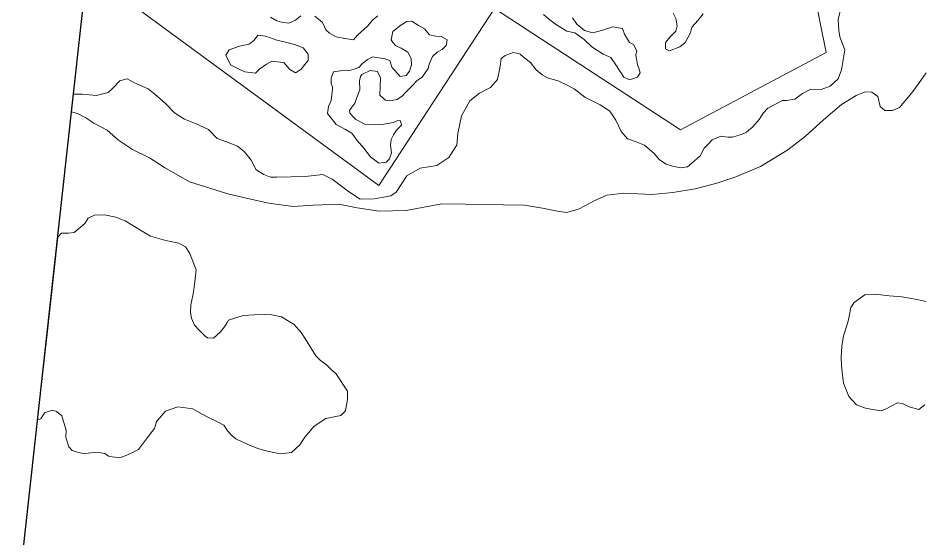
# Model space of a CAD drawing. Header units: metres. Extents: x 4652992 to 4879070, y 2074171 to 2309877.
# Drawn here: x 4653640 to 4653704.4, y 2306191.8 to 2306228.9 of the extents above; entities that cross this region are included whole.
import ezdxf

# ---------------------------------------------------------------- set-up
doc = ezdxf.new("R2010")
doc.units = ezdxf.units.M
doc.header["$MEASUREMENT"] = 0
doc.linetypes.add('DGN Style 3', pattern=[92.779933, 66.271381, -26.508552])
for name, color, linetype, lineweight in [('Level 20', 30, 'DGN Style 3', 0), ('Level 37', 3, 'Continuous', 0), ('Level 40', 1, 'Continuous', 0)]:
    doc.layers.add(name, color=color, linetype=linetype, lineweight=lineweight)
doc.layers.add('Limite', color=38, linetype='Continuous', lineweight=0, plot=False)

msp = doc.modelspace()

# ---------------------------------------------------------------- linework, layer by layer
at = {"layer": 'Level 20', "linetype": 'Continuous'}
msp.add_polyline3d([(4653643.785928, 2306222.200315, 1430.6), (4653644.204056, 2306222.09701, 1430.6), (4653644.793428, 2306221.772999, 1430.6), (4653645.372685, 2306221.400507, 1430.6), (4653646.329526, 2306220.899419, 1430.6), (4653647.126939, 2306220.181914, 1430.45), (4653648.135202, 2306219.522836, 1430.25), (4653649.354811, 2306218.922082, 1430), (4653650.424344, 2306218.24648, 1429.95), (4653652.185146, 2306217.224325, 1429.95), (4653654.085995, 2306216.628888, 1429.95), (4653654.922856, 2306216.359549, 1429.7), (4653656.444394, 2306216.001241, 1429.35), (4653657.853598, 2306215.709962, 1429.35), (4653658.191754, 2306215.640066, 1429.4171), (4653659.587775, 2306215.461738, 1429.3339), (4653661.019299, 2306215.560718, 1429.1839), (4653662.837212, 2306215.629049, 1429.0339), (4653664.147548, 2306215.360348, 1428.9339), (4653665.712996, 2306215.136961, 1428.8339), (4653667.634244, 2306215.181077, 1428.8339), (4653670.17422, 2306215.640121, 1428.6839), (4653671.880829, 2306215.635532, 1428.4839), (4653674.562594, 2306215.5744, 1428.3839), (4653676.075242, 2306215.560029, 1428.2339), (4653677.355841, 2306215.344516, 1428.2339), (4653678.435681, 2306215.123965, 1428.1339), (4653679.099273, 2306215.041065, 1427.9339), (4653679.984265, 2306215.304047, 1427.7839), (4653681.034835, 2306215.874118, 1427.7339), (4653681.95326, 2306216.273722, 1427.7339), (4653683.162338, 2306216.416855, 1427.7339), (4653685.146731, 2306216.305758, 1427.7339), (4653686.646361, 2306216.451523, 1427.6339), (4653688.249548, 2306216.725361, 1427.5839), (4653689.802286, 2306217.126144, 1427.4339), (4653691.138214, 2306217.573751, 1427.2339), (4653692.912411, 2306218.308792, 1427.0339), (4653694.857983, 2306219.496167, 1426.9339), (4653696.120342, 2306220.481242, 1426.9339), (4653697.398859, 2306221.632354, 1426.7839), (4653698.691576, 2306222.720536, 1426.6839), (4653699.714694, 2306223.364764, 1426.6339), (4653700.373445, 2306223.624519, 1426.5339), (4653700.831334, 2306223.601158, 1426.5339), (4653701.26683, 2306223.298016, 1426.5339), (4653701.439783, 2306222.586853, 1426.5339), (4653701.772897, 2306222.304807, 1426.5339), (4653702.306176, 2306222.301443, 1426.5339), (4653702.814799, 2306222.521061, 1426.4339), (4653703.705854, 2306223.553361, 1426.2839), (4653704.211374, 2306224.27197, 1426.1839), (4653704.716274, 2306224.988423, 1426.1339)], dxfattribs=at)
at = {"layer": 'Level 37'}
msp.add_polyline3d([(4653654.576843, 2306248.247043, 1431.283894), (4653652.498898, 2306245.109928, 1431.283894), (4653645.828524, 2306231.545102, 1431.283894), (4653665.683541, 2306216.951727, 1430.683895), (4653673.944577, 2306229.573869, 1430.533894), (4653687.204318, 2306220.926197, 1429.733894), (4653697.595539, 2306226.449033, 1428.583895), (4653695.543948, 2306236.551147, 1428.333895), (4653701.242447, 2306238.828639, 1428.081743)], dxfattribs=at)
at = {"layer": 'Level 40', "color": 3, "elevation": 1431.384873, "flags": 128}
msp.add_lwpolyline([(4653704.62059, 2306201.310395), (4653704.189055, 2306200.996639), (4653703.493285, 2306201.177175), (4653703.030268, 2306201.41948), (4653702.67149, 2306201.457046), (4653702.304214, 2306201.276557), (4653701.809661, 2306201.012484), (4653701.527235, 2306200.887718), (4653701.027876, 2306200.954368), (4653700.395215, 2306201.085226), (4653699.749263, 2306201.328738), (4653699.211271, 2306201.916252), (4653698.823668, 2306202.875571), (4653698.723252, 2306203.628917), (4653698.684591, 2306204.149693), (4653698.653211, 2306204.705567), (4653698.70792, 2306205.49998), (4653698.825623, 2306206.244701), (4653699.048732, 2306206.967594), (4653699.171199, 2306207.381698), (4653699.353126, 2306208.259504), (4653699.573713, 2306208.616678), (4653700.344406, 2306209.15307), (4653701.090791, 2306209.218515), (4653702.089204, 2306209.085433), (4653702.989511, 2306209.009241), (4653704.086158, 2306208.819253), (4653704.718724, 2306208.688545)], dxfattribs=at)
at = {"layer": 'Level 40', "color": 3}
for points in [[(4653644.172733, 2306225.701356, 1436.405081), (4653645.28027, 2306235.725866, 1435.978868)], [(4653698.636535, 2306229.559121, 1430.4), (4653698.437275, 2306228.808077, 1430.75), (4653698.49709, 2306227.997963, 1430.75), (4653698.568655, 2306227.567464, 1430.75), (4653698.919426, 2306226.641012, 1430.75), (4653698.669945, 2306225.204257, 1430.75), (4653698.440917, 2306224.551498, 1430.75), (4653697.871454, 2306224.044485, 1430.75), (4653697.222705, 2306223.793063, 1430.75), (4653696.484634, 2306223.81529, 1430.75), (4653695.894808, 2306223.512334, 1430.75), (4653695.356876, 2306223.101749, 1430.75), (4653694.749258, 2306223.010638, 1430.75), (4653694.47993, 2306223.010365, 1430.75), (4653693.429491, 2306222.461251, 1430.75), (4653693.103218, 2306222.118831, 1430.75), (4653692.804193, 2306221.662243, 1430.75), (4653692.34878, 2306221.151299, 1430.75), (4653691.898544, 2306220.761597, 1430.75), (4653691.561761, 2306220.584833, 1430.75), (4653690.894046, 2306220.40828, 1430.75), (4653690.579508, 2306220.408677, 1430.75), (4653690.084114, 2306220.480369, 1430.75), (4653689.457872, 2306220.216817, 1430.75), (4653689.163445, 2306219.909586, 1430.75), (4653688.889672, 2306219.617505, 1430.75), (4653688.610509, 2306219.066901, 1431.05), (4653687.998818, 2306218.560889, 1431.35), (4653687.692895, 2306218.281379, 1431.35), (4653687.23655, 2306218.211556, 1431.35), (4653686.624254, 2306218.337987, 1431.35), (4653686.186929, 2306218.480161, 1431.35), (4653685.712517, 2306218.798784, 1431.35), (4653685.312548, 2306219.232924, 1431.35), (4653684.642606, 2306219.834304, 1431.35), (4653684.033457, 2306220.078403, 1431.35), (4653683.429368, 2306220.273666, 1431.35), (4653682.966871, 2306220.807113, 1431.35), (4653682.59227, 2306221.616038, 1431.35), (4653682.155563, 2306222.250947, 1431.35), (4653681.466806, 2306222.698217, 1431.35), (4653680.912833, 2306223.003321, 1431.35), (4653680.372246, 2306223.259374, 1431.35), (4653679.609044, 2306223.856449, 1431.35), (4653679.081822, 2306224.137752, 1431.35), (4653678.471253, 2306224.422031, 1431.35), (4653678.293315, 2306224.458754, 1431.35), (4653677.714161, 2306224.62215, 1431.35), (4653677.328938, 2306224.847695, 1431.35), (4653676.912994, 2306225.201904, 1431.35), (4653676.498818, 2306225.721987, 1431.35), (4653676.099481, 2306226.03669, 1431.35), (4653675.811984, 2306226.282438, 1431.35), (4653675.764577, 2306226.309916, 1431.35), (4653675.65997, 2306226.364618, 1431.425), (4653675.269262, 2306226.445239, 1431.5), (4653674.706271, 2306226.231693, 1431.5), (4653674.42386, 2306226.00735, 1431.5), (4653674.370464, 2306225.624922, 1431.45), (4653674.327968, 2306225.320563, 1431.5), (4653674.158653, 2306224.507569, 1431.5), (4653673.665371, 2306223.949844, 1431.5), (4653672.87451, 2306223.547756, 1431.5), (4653672.191004, 2306222.982162, 1431.5), (4653671.594161, 2306221.927492, 1431.5), (4653671.330634, 2306220.662552, 1431.5), (4653671.251613, 2306219.830646, 1431.5), (4653671.190789, 2306219.73558, 1431.75), (4653670.692331, 2306218.956502, 1431.5), (4653669.818487, 2306218.382941, 1431.5), (4653668.648951, 2306218.20037, 1431.5), (4653667.684699, 2306217.645482, 1431.5), (4653666.92378, 2306216.482957, 1431.5), (4653666.541449, 2306216.232008, 1431.5), (4653665.362496, 2306216.004268, 1431.5), (4653664.366272, 2306215.974459, 1431.5), (4653663.537796, 2306216.522748, 1431.5), (4653662.375496, 2306217.415577, 1431.8), (4653661.707141, 2306217.734812, 1432.1), (4653660.665229, 2306217.613396, 1432.4), (4653659.453426, 2306217.574457, 1432.7), (4653658.429531, 2306217.545135, 1432.95), (4653657.972303, 2306217.541037, 1433.15), (4653657.495493, 2306217.733569, 1433.15), (4653656.956812, 2306218.079877, 1433.15), (4653656.583531, 2306218.767963, 1433.15), (4653656.101356, 2306219.384523, 1433.15), (4653655.617212, 2306219.766504, 1433.15), (4653654.834575, 2306220.069173, 1433.15), (4653654.177701, 2306220.298863, 1433.15), (4653653.560519, 2306220.94323, 1433.15), (4653652.661697, 2306221.363839, 1433.15), (4653651.83418, 2306221.675739, 1433.15), (4653651.13444, 2306222.14916, 1433.15), (4653650.472406, 2306222.802686, 1433.15), (4653649.720356, 2306223.474767, 1433.15), (4653649.236485, 2306223.856554, 1433.15), (4653648.271195, 2306224.281608, 1433.45), (4653647.751276, 2306224.565964, 1433.8), (4653647.216171, 2306224.422047, 1434.45), (4653646.737827, 2306223.893824, 1435.05), (4653646.389008, 2306223.576828, 1435.55), (4653645.539684, 2306223.366663, 1435.95), (4653644.536498, 2306223.464919, 1436.5), (4653643.92608, 2306223.468758, 1436.5), (4653644.172733, 2306225.701356, 1436.405081)], [(4653677.427759, 2306229.139854, 1431.325), (4653677.779309, 2306228.837245, 1431.35), (4653678.353877, 2306228.402294, 1431.35), (4653679.086638, 2306227.966338, 1431.35), (4653679.663671, 2306227.847301, 1431.35), (4653680.299071, 2306227.399763, 1431.35), (4653680.878882, 2306226.837085, 1431.35), (4653681.690289, 2306226.321545, 1431.35), (4653682.242172, 2306226.081081, 1431.35), (4653682.579075, 2306225.568457, 1431.35), (4653683.156663, 2306224.689613, 1431.35), (4653683.556724, 2306224.480443, 1431.35), (4653684.136284, 2306224.677394, 1431.35), (4653684.327217, 2306224.986188, 1431.35), (4653684.238422, 2306225.321039, 1431.35), (4653684.130698, 2306225.564831, 1431.35), (4653684.096354, 2306225.856781, 1431.35), (4653684.020186, 2306226.252305, 1431.35), (4653684.083287, 2306226.555785, 1431.35), (4653683.84769, 2306227.002979, 1430.95), (4653683.562669, 2306227.156783, 1430.95), (4653683.207768, 2306227.736681, 1430.95), (4653683.06474, 2306228.160771, 1430.65), (4653682.373538, 2306228.261813, 1430.2), (4653681.576081, 2306228.001552, 1429.8), (4653680.940575, 2306227.84711, 1429.8), (4653680.368369, 2306227.996875, 1429.8), (4653679.798583, 2306228.463388, 1429.8), (4653679.509176, 2306228.903772, 1429.8)], [(4653686.684335, 2306229.253012, 1431.85), (4653686.857841, 2306228.869433, 1431.85), (4653686.96949, 2306228.3405, 1431.85), (4653686.857213, 2306227.952593, 1431.85), (4653686.502098, 2306227.614763, 1431.85), (4653686.121767, 2306227.155639, 1431.85), (4653686.124591, 2306226.712334, 1431.85), (4653686.409235, 2306226.558744, 1431.85), (4653687.165291, 2306226.845516, 1431.85), (4653687.544471, 2306227.146781, 1431.85), (4653687.858931, 2306227.745987, 1431.85), (4653688.033056, 2306228.27925, 1431.85), (4653688.443716, 2306228.732096, 1431.85), (4653688.824012, 2306229.19119, 1431.85)], [(4653657.978798, 2306228.946795, 1431.45), (4653658.431679, 2306228.698067, 1431.45), (4653658.75897, 2306228.591705, 1431.45), (4653659.28796, 2306228.521351, 1431.45), (4653659.75966, 2306228.734542, 1431.45), (4653660.135206, 2306229.045209, 1431.45)], [(4653661.142075, 2306229.031515, 1431.45), (4653661.667893, 2306228.573652, 1431.45), (4653661.909789, 2306228.057905, 1431.45), (4653662.168834, 2306227.810344, 1431.45), (4653662.345528, 2306227.71791, 1431.4), (4653662.659074, 2306227.553883, 1431.45), (4653663.143159, 2306227.453976, 1431.45), (4653663.880189, 2306227.352936, 1431.15), (4653664.181427, 2306227.679179, 1431.15), (4653664.89566, 2306228.308586, 1431.15), (4653665.26521, 2306228.776069, 1431.15), (4653665.633175, 2306229.049682, 1431.15)], [(4653662.305991, 2306224.614443, 1431.45), (4653662.284691, 2306224.213224, 1431.45), (4653662.39686, 2306224.002853, 1431.45), (4653662.389331, 2306223.817192, 1431.45), (4653662.286882, 2306223.027051, 1431.45), (4653662.103467, 2306222.596849, 1431.45), (4653662.027266, 2306222.08208, 1431.45), (4653662.644343, 2306221.299272, 1431.45), (4653663.318929, 2306220.941478, 1431.45), (4653663.766591, 2306220.692965, 1431.45), (4653664.158097, 2306220.175141, 1431.45), (4653664.633179, 2306219.608816, 1431.45), (4653665.102049, 2306219.012532, 1431.45), (4653665.691953, 2306218.547295, 1431.45), (4653666.208352, 2306218.627913, 1431.45), (4653666.44412, 2306218.860152, 1431.45), (4653666.59758, 2306219.29668, 1431.45), (4653666.524039, 2306219.84251, 1431.45), (4653666.575213, 2306220.237709, 1431.45), (4653666.73988, 2306220.578244, 1431.45), (4653666.964412, 2306220.906408, 1431.45), (4653667.30274, 2306221.265483, 1431.7), (4653667.239176, 2306221.559382, 1431.7), (4653667.059652, 2306221.596455, 1431.7), (4653666.746718, 2306221.442702, 1431.7), (4653666.038589, 2306221.339367, 1431.7), (4653665.432702, 2306221.277314, 1431.7), (4653664.695948, 2306221.335881, 1431.7), (4653664.045279, 2306221.657434, 1431.7), (4653663.905579, 2306221.80415, 1431.9), (4653663.83671, 2306221.876477, 1431.9), (4653663.714324, 2306222.011158, 1431.9), (4653663.622001, 2306222.112754, 1431.9), (4653663.59961, 2306222.304481, 1431.9), (4653663.775362, 2306222.548837, 1431.9), (4653663.987254, 2306222.81691, 1431.9), (4653664.13437, 2306223.22308, 1431.9), (4653664.342566, 2306223.772529, 1431.9), (4653664.323992, 2306224.431131, 1431.9), (4653664.386346, 2306224.730041, 1431.9), (4653664.477331, 2306224.867147, 1431.9), (4653665.084219, 2306225.156583, 1431.65), (4653665.599041, 2306225.081499, 1431.65), (4653665.81714, 2306224.630996, 1431.65), (4653665.757657, 2306223.409555, 1431.25), (4653666.18052, 2306223.041307, 1431.25), (4653666.449981, 2306222.98567, 1431.25), (4653667.002653, 2306223.09007, 1431.25), (4653667.3707, 2306223.357454, 1431.25), (4653667.6065, 2306223.589707, 1431.25), (4653668.041915, 2306224.030462, 1431.25), (4653668.44738, 2306224.477389, 1431.25), (4653668.772992, 2306224.691089, 1431.25), (4653668.991313, 2306224.989359, 1431.25), (4653669.20963, 2306225.287623, 1431.25), (4653669.27824, 2306225.616781, 1431.25), (4653669.516505, 2306226.160593, 1431.25), (4653669.860808, 2306226.464043, 1431.25), (4653670.210104, 2306226.641625, 1431.25), (4653670.488283, 2306226.927507, 1431.25), (4653670.575582, 2306227.346392, 1431.25), (4653670.13901, 2306227.574292, 1430.95), (4653669.750285, 2306227.609341, 1430.55), (4653669.300687, 2306227.702114, 1430.55), (4653668.949756, 2306228.118176, 1430.55), (4653668.531404, 2306228.360698, 1430.55), (4653668.035644, 2306228.681664, 1430.55), (4653667.700854, 2306228.643758, 1430.85), (4653667.254309, 2306228.381523, 1431.1), (4653666.692848, 2306227.935573, 1431.1), (4653666.568033, 2306227.337077, 1431.1), (4653666.710246, 2306227.120447, 1431.1), (4653666.888647, 2306226.927559, 1431.1), (4653667.289142, 2306226.751261, 1431.1), (4653667.760764, 2306226.466635, 1431.1), (4653668.009048, 2306226.009579, 1431.1), (4653668.011529, 2306225.572023, 1431.1), (4653667.881742, 2306225.099316, 1431.1), (4653667.633416, 2306224.807163, 1431.1), (4653667.212903, 2306224.73787, 1431.1), (4653666.630246, 2306225.388865, 1431.1), (4653666.47097, 2306225.876249, 1431.45), (4653666.118086, 2306225.980284, 1431.45), (4653665.243994, 2306226.129503, 1431.45), (4653664.894829, 2306225.951989, 1431.45), (4653664.514465, 2306225.624921, 1431.45), (4653664.272517, 2306225.362873, 1431.45), (4653663.935827, 2306225.245179, 1431.45), (4653663.605378, 2306225.157396, 1431.45), (4653663.299894, 2306225.18926, 1431.45), (4653662.459466, 2306225.050762, 1431.45), (4653662.305991, 2306224.614443, 1431.45)], [(4653656.904321, 2306224.971402, 1432.85), (4653657.21013, 2306225.27253, 1432.85), (4653657.687389, 2306225.619203, 1432.85), (4653658.054608, 2306225.8267, 1432.85), (4653658.450835, 2306225.785372, 1432.85), (4653658.924696, 2306225.728018, 1432.85), (4653659.348265, 2306225.235833, 1432.85), (4653659.761144, 2306225.001165, 1432.5), (4653659.797904, 2306225.018523, 1431.8), (4653660.148421, 2306225.240807, 1431.5), (4653660.517693, 2306225.697458, 1431.35), (4653660.647189, 2306225.870663, 1431.35), (4653660.644758, 2306226.322298, 1431.3), (4653660.289784, 2306226.760744, 1431.3), (4653659.691539, 2306227.00595, 1431.3), (4653659.038162, 2306227.181387, 1431.3), (4653658.415595, 2306227.309891, 1431.3), (4653657.887111, 2306227.500118, 1431.3), (4653657.583967, 2306227.60326, 1431.3), (4653657.070044, 2306227.668768, 1431.3), (4653656.794263, 2306227.319988, 1431.3), (4653656.448789, 2306227.02616, 1431.3), (4653655.769402, 2306226.882404, 1431.3), (4653655.026736, 2306226.629997, 1431.3), (4653654.78095, 2306226.258821, 1431.75), (4653655.113261, 2306225.568053, 1432.15), (4653655.833668, 2306225.204587, 1432.5), (4653656.128105, 2306225.062799, 1432.5), (4653656.904321, 2306224.971402, 1432.85)], [(4653642.013015, 2306206.153562, 1441.640398), (4653642.800574, 2306213.281788, 1438.204884), (4653643.073551, 2306213.560104, 1437.684873), (4653643.558544, 2306213.548464, 1437.684873), (4653643.967488, 2306213.596886, 1437.684873), (4653644.722183, 2306214.238785, 1437.684873), (4653644.980991, 2306214.62857, 1437.684873), (4653645.425495, 2306214.846961, 1437.684873), (4653646.140659, 2306214.876399, 1437.684873), (4653646.947719, 2306214.709521, 1437.684873), (4653647.600712, 2306214.441506, 1437.684873), (4653648.150998, 2306214.106058, 1437.684873), (4653648.938433, 2306213.632892, 1437.684873), (4653649.412695, 2306213.357478, 1437.684873), (4653650.414575, 2306213.061621, 1437.684873), (4653650.839444, 2306212.973759, 1437.684873), (4653651.434276, 2306212.85075, 1437.684873), (4653651.908618, 2306212.575302, 1437.684873), (4653652.211097, 2306212.113685, 1437.684873), (4653652.666459, 2306210.936277, 1437.284872), (4653652.582642, 2306210.110464, 1437.284872), (4653652.509623, 2306209.548645, 1437.284872), (4653652.420741, 2306209.123229, 1437.284872), (4653652.278525, 2306208.442536, 1437.284872), (4653652.256911, 2306207.914396, 1437.284872), (4653652.347018, 2306207.496278, 1437.284872), (4653652.555825, 2306207.009193, 1437.284872), (4653652.918896, 2306206.623336, 1437.284872), (4653653.281983, 2306206.237461, 1437.284872), (4653653.476864, 2306206.108347, 1437.284872), (4653653.911072, 2306206.062879, 1437.284872), (4653654.409395, 2306206.536845, 1437.284872), (4653654.702034, 2306206.875801, 1437.284872), (4653654.892021, 2306207.198127, 1435.884873), (4653654.986198, 2306207.35859, 1435.484873), (4653656.025152, 2306207.678454, 1435.384873), (4653656.795074, 2306207.741798, 1435.384873), (4653657.5436, 2306207.766345, 1435.184873), (4653658.073645, 2306207.74577, 1435.184873), (4653658.756626, 2306207.604469, 1435.184873), (4653659.309702, 2306207.267321, 1435.184873), (4653659.667172, 2306207.059725, 1435.184873), (4653660.166832, 2306206.466327, 1435.184873), (4653660.470877, 2306206.002475, 1435.184873), (4653661.205247, 2306204.825814, 1435.184873), (4653661.536064, 2306204.490023, 1435.184873), (4653661.961199, 2306204.179259, 1435.184873), (4653662.353134, 2306203.78546, 1435.684873), (4653662.62702, 2306203.550434, 1435.884873), (4653663.453523, 2306202.29017, 1436.684873), (4653663.471105, 2306201.708776, 1436.784872), (4653663.307634, 2306200.898373, 1436.884873), (4653662.988281, 2306200.565565, 1437.184873), (4653661.926067, 2306200.341698, 1437.284872), (4653661.083311, 2306199.807737, 1437.684873), (4653660.421449, 2306199.016858, 1438.284872), (4653660.065878, 2306198.472874, 1438.684873), (4653659.471899, 2306197.932036, 1438.784872), (4653658.65465, 2306197.835438, 1438.784872), (4653657.763254, 2306198.020072, 1438.784872), (4653657.13543, 2306198.194423, 1438.784872), (4653656.355583, 2306198.488878, 1438.784872), (4653655.508623, 2306198.885842, 1438.784872), (4653655.204561, 2306199.126045, 1438.784872), (4653654.91824, 2306199.451179, 1438.784872), (4653654.649663, 2306199.861236, 1438.784872), (4653654.091009, 2306200.154143, 1438.784872), (4653653.650815, 2306200.378209, 1438.784872), (4653653.049768, 2306200.679883, 1438.784872), (4653652.443751, 2306201.029452, 1439.184873), (4653651.352864, 2306201.169455, 1439.584872), (4653650.475324, 2306200.871217, 1440.484873), (4653650.038812, 2306200.350778, 1441.384873), (4653649.847252, 2306200.129352, 1441.784872), (4653649.695062, 2306199.636793, 1442.284872), (4653649.211806, 2306198.994737, 1442.884873), (4653648.558311, 2306198.126941, 1443.584872), (4653648.31002, 2306198.009073, 1444.084872), (4653647.716121, 2306197.742338, 1444.484873), (4653647.335946, 2306197.601668, 1444.484873), (4653647.108231, 2306197.561074, 1444.484873), (4653646.679187, 2306197.606082, 1444.484873), (4653646.427042, 2306197.658327, 1444.484873), (4653646.159262, 2306197.845471, 1444.484873), (4653645.612967, 2306197.95866, 1444.484873), (4653644.980683, 2306197.870237, 1444.484873), (4653644.710963, 2306197.838351, 1444.484873), (4653644.206721, 2306197.942831, 1444.484873), (4653643.837346, 2306198.063252, 1444.484873), (4653643.58721, 2306198.334503, 1444.484873), (4653643.374253, 2306198.992985, 1444.484873), (4653643.395803, 2306199.51509, 1444.484873), (4653643.216078, 2306200.122747, 1444.484873), (4653643.085195, 2306200.544751, 1444.484873), (4653642.70906, 2306200.842042, 1444.484873), (4653642.423776, 2306200.94501, 1444.484873), (4653641.858044, 2306200.755073, 1444.484873), (4653641.593196, 2306200.327303, 1444.484873), (4653641.360951, 2306200.251628, 1444.484873), (4653642.013015, 2306206.153562, 1441.640398)]]:
    msp.add_polyline3d(points, dxfattribs=at)
at = {"layer": 'Limite', "color": 5, "linetype": 'Continuous', "lineweight": 30}
msp.add_polyline3d([(4653840.686876, 2306128.285639, 1405.147597), (4653814.965966, 2306128.732984, 1406.605484), (4653812.336694, 2306128.738746, 1406.810842), (4653803.300351, 2306128.758893, 1407.67078), (4653799.12391, 2306128.64005, 1408.149604), (4653791.890353, 2306128.434553, 1408.600331), (4653780.208793, 2306130.450263, 1409.876451), (4653768.958999, 2306134.266302, 1411.959914), (4653759.714995, 2306138.096755, 1412.766482), (4653744.193206, 2306111.083628, 1406.321376), (4653720.613411, 2306087.535747, 1405.497159), (4653692.383689, 2306077.711303, 1405.891534), (4653673.419563, 2306075.990233, 1406.295985), (4653671.857834, 2306080.507685, 1406.864712), (4653659.450103, 2306095.399977, 1413.099665), (4653654.652496, 2306116.82641, 1419.620416), (4653639.973159, 2306187.690755, 1428.046334), (4653643.452539, 2306219.182752, 1430.005766), (4653648.636731, 2306266.105788, 1430.180254), (4653648.911291, 2306266.806316, 1430.168765), (4653649.932598, 2306269.412487, 1430.231914), (4653649.253793, 2306280.242387, 1430.329655)], dxfattribs=at)

doc.saveas('drawing.dxf')
